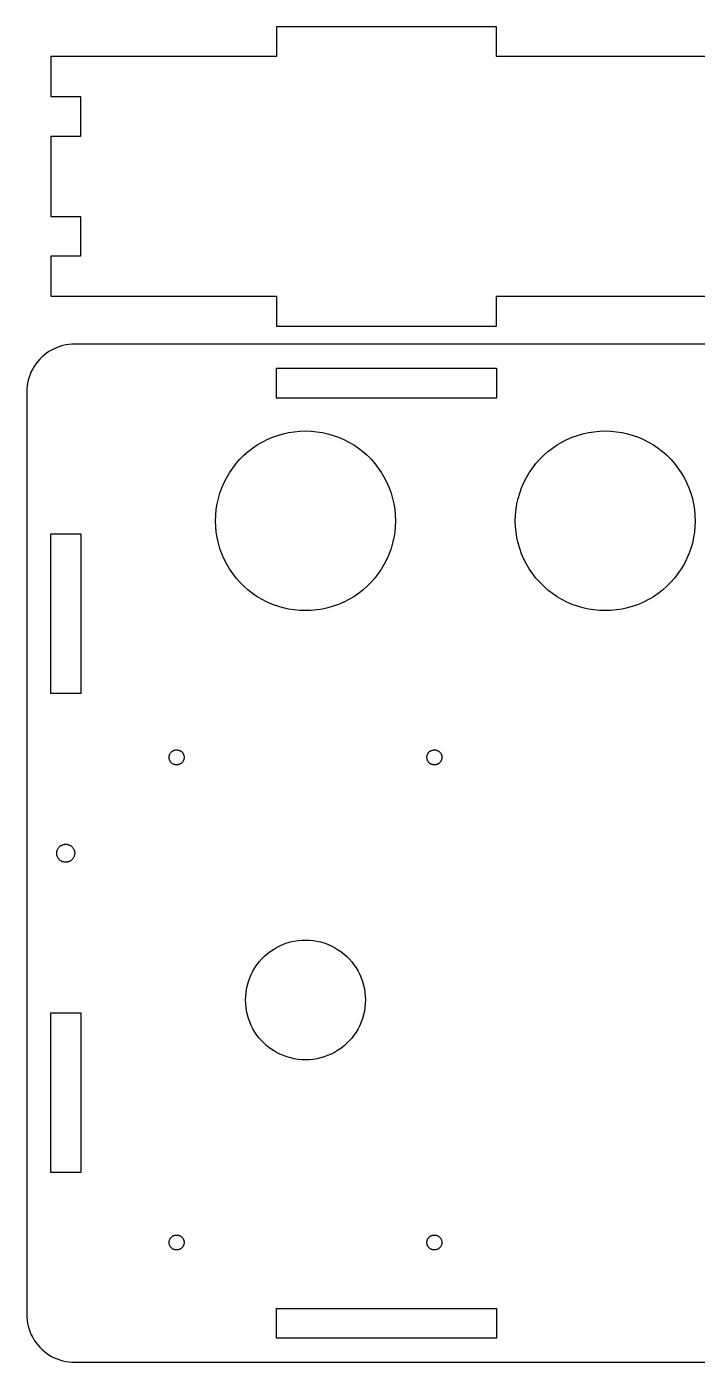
# Model space of a CAD drawing. Header units: metres. Extents: x 0 to 569, y 0 to 223.
# Drawn here: x 0 to 111.8, y 0 to 223 of the extents above; entities that cross this region are included whole.
import ezdxf

# ---------------------------------------------------------------- set-up
doc = ezdxf.new("R2010")
doc.units = ezdxf.units.M

msp = doc.modelspace()

# ---------------------------------------------------------------- linework, layer by layer
for p, q in [((78.3333, 223), (41.6667, 223)), ((41.6667, 223), (41.6667, 218.01)), ((78.3333, 218.01), (78.3333, 223)), ((41.6667, 218.01), (4, 218.01)), ((4, 218.01), (4, 211.333)), ((113.5, 218.01), (78.3333, 218.01)), ((4, 211.333), (8.98999, 211.333)), ((8.98999, 211.333), (8.98999, 204.667)), ((8.98999, 204.667), (4, 204.667)), ((4, 204.667), (4, 191.333)), ((4, 191.333), (8.98999, 191.333)), ((8.98999, 191.333), (8.98999, 184.667)), ((8.98999, 184.667), (4, 184.667)), ((4, 184.667), (4, 177.99)), ((4, 177.99), (41.6667, 177.99)), ((41.6667, 177.99), (41.6667, 173)), ((78.3333, 177.99), (113.5, 177.99)), ((78.3333, 173), (78.3333, 177.99)), ((41.6667, 173), (78.3333, 173)), ((5.52788, 169.608), (5.05501, 169.438)), ((6.01048, 169.749), (5.52788, 169.608)), ((6.50096, 169.858), (6.01048, 169.749)), ((6.99734, 169.937), (6.50096, 169.858)), ((7.49768, 169.984), (6.99734, 169.937)), ((8, 170), (7.49768, 169.984)), ((222, 170), (8, 170)), ((2.16826, 167.476), (1.83591, 167.099)), ((2.52364, 167.832), (2.16826, 167.476)), ((2.90062, 168.164), (2.52364, 167.832)), ((3.29773, 168.472), (2.90062, 168.164)), ((3.71339, 168.755), (3.29773, 168.472)), ((4.14598, 169.01), (3.71339, 168.755)), ((4.59378, 169.239), (4.14598, 169.01)), ((5.05501, 169.438), (4.59378, 169.239)), ((0.7614, 165.406), (0.5618, 164.945)), ((0.98955, 165.854), (0.7614, 165.406)), ((1.24539, 166.287), (0.98955, 165.854)), ((1.52788, 166.702), (1.24539, 166.287)), ((1.83591, 167.099), (1.52788, 166.702)), ((41.6667, 161), (41.6667, 166)), ((41.6667, 166), (78.3333, 166)), ((78.3333, 166), (78.3333, 161)), ((0.0631, 163.003), (0.01579, 162.502)), ((0.14171, 163.499), (0.0631, 163.003)), ((0.25134, 163.99), (0.14171, 163.499)), ((0.39156, 164.472), (0.25134, 163.99)), ((0.5618, 164.945), (0.39156, 164.472)), ((0.01579, 162.502), (0, 162)), ((0, 162), (0, 8)), ((78.3333, 161), (41.6667, 161)), ((39.2737, 153.645), (40.1133, 154.072)), ((40.1133, 154.072), (40.9781, 154.447)), ((40.9781, 154.447), (41.8647, 154.766)), ((41.8647, 154.766), (42.7697, 155.029)), ((42.7697, 155.029), (43.6893, 155.234)), ((43.6893, 155.234), (44.62, 155.382)), ((44.62, 155.382), (45.5582, 155.47)), ((45.5582, 155.47), (46.5, 155.5)), ((46.5, 155.5), (47.4418, 155.47)), ((47.4418, 155.47), (48.38, 155.382)), ((48.38, 155.382), (49.3107, 155.234)), ((49.3107, 155.234), (50.2303, 155.029)), ((50.2303, 155.029), (51.1353, 154.766)), ((51.1353, 154.766), (52.0219, 154.447)), ((52.0219, 154.447), (52.8867, 154.072)), ((52.8867, 154.072), (53.7263, 153.645)), ((89.2737, 153.645), (90.1133, 154.072)), ((90.1133, 154.072), (90.9781, 154.447)), ((90.9781, 154.447), (91.8647, 154.766)), ((91.8647, 154.766), (92.7696, 155.029)), ((92.7696, 155.029), (93.6893, 155.234)), ((93.6893, 155.234), (94.62, 155.382)), ((94.62, 155.382), (95.5581, 155.47)), ((95.5581, 155.47), (96.5, 155.5)), ((96.5, 155.5), (97.4418, 155.47)), ((97.4418, 155.47), (98.38, 155.382)), ((98.38, 155.382), (99.3107, 155.234)), ((99.3107, 155.234), (100.23, 155.029)), ((100.23, 155.029), (101.135, 154.766)), ((101.135, 154.766), (102.022, 154.447)), ((102.022, 154.447), (102.887, 154.072)), ((102.887, 154.072), (103.726, 153.645)), ((36.2318, 151.435), (36.9386, 152.058)), ((36.9386, 152.058), (37.6832, 152.635)), ((37.6832, 152.635), (38.4626, 153.165)), ((38.4626, 153.165), (39.2737, 153.645)), ((53.7263, 153.645), (54.5374, 153.165)), ((54.5374, 153.165), (55.3168, 152.635)), ((55.3168, 152.635), (56.0614, 152.058)), ((56.0614, 152.058), (56.7682, 151.435)), ((86.2318, 151.435), (86.9386, 152.058)), ((86.9386, 152.058), (87.6832, 152.635)), ((87.6832, 152.635), (88.4626, 153.165)), ((88.4626, 153.165), (89.2737, 153.645)), ((103.726, 153.645), (104.537, 153.165)), ((104.537, 153.165), (105.317, 152.635)), ((105.317, 152.635), (106.061, 152.058)), ((106.061, 152.058), (106.768, 151.435)), ((34.3647, 149.317), (34.9423, 150.061)), ((34.9423, 150.061), (35.5655, 150.768)), ((35.5655, 150.768), (36.2318, 151.435)), ((56.7682, 151.435), (57.4345, 150.768)), ((57.4345, 150.768), (58.0577, 150.061)), ((58.0577, 150.061), (58.6353, 149.317)), ((84.3647, 149.317), (84.9423, 150.061)), ((84.9423, 150.061), (85.5655, 150.768)), ((85.5655, 150.768), (86.2318, 151.435)), ((106.768, 151.435), (107.435, 150.768)), ((107.435, 150.768), (108.058, 150.061)), ((108.058, 150.061), (108.635, 149.317)), ((32.9276, 146.887), (33.3554, 147.726)), ((33.3554, 147.726), (33.8351, 148.537)), ((33.8351, 148.537), (34.3647, 149.317)), ((58.6353, 149.317), (59.1649, 148.537)), ((59.1649, 148.537), (59.6446, 147.726)), ((59.6446, 147.726), (60.0724, 146.887)), ((82.9276, 146.887), (83.3554, 147.726)), ((83.3554, 147.726), (83.8351, 148.537)), ((83.8351, 148.537), (84.3647, 149.317)), ((108.635, 149.317), (109.165, 148.537)), ((109.165, 148.537), (109.645, 147.726)), ((109.645, 147.726), (110.072, 146.887)), ((31.9713, 144.23), (32.2342, 145.135)), ((32.2342, 145.135), (32.5534, 146.022)), ((32.5534, 146.022), (32.9276, 146.887)), ((60.0724, 146.887), (60.4466, 146.022)), ((60.4466, 146.022), (60.7658, 145.135)), ((60.7658, 145.135), (61.0287, 144.23)), ((81.9713, 144.23), (82.2341, 145.135)), ((82.2341, 145.135), (82.5533, 146.022)), ((82.5533, 146.022), (82.9276, 146.887)), ((110.072, 146.887), (110.447, 146.022)), ((110.447, 146.022), (110.766, 145.135)), ((110.766, 145.135), (111.029, 144.23)), ((31.6183, 142.38), (31.7657, 143.311)), ((31.7657, 143.311), (31.9713, 144.23)), ((61.0287, 144.23), (61.2343, 143.311)), ((61.2343, 143.311), (61.3817, 142.38)), ((81.6183, 142.38), (81.7657, 143.311)), ((81.7657, 143.311), (81.9713, 144.23)), ((111.029, 144.23), (111.234, 143.311)), ((111.234, 143.311), (111.382, 142.38)), ((31.5, 140.5), (31.5296, 141.442)), ((31.5296, 139.558), (31.5, 140.5)), ((31.5296, 141.442), (31.6183, 142.38)), ((61.3817, 142.38), (61.4704, 141.442)), ((61.4704, 141.442), (61.5, 140.5)), ((61.5, 140.5), (61.4704, 139.558)), ((81.5, 140.5), (81.5296, 141.442)), ((81.5296, 139.558), (81.5, 140.5)), ((81.5296, 141.442), (81.6183, 142.38)), ((111.382, 142.38), (111.47, 141.442)), ((111.47, 141.442), (111.5, 140.5)), ((111.5, 140.5), (111.47, 139.558)), ((4, 111.667), (4, 138.333)), ((4, 138.333), (9, 138.333)), ((9, 138.333), (9, 111.667)), ((31.6183, 138.62), (31.5296, 139.558)), ((31.7657, 137.689), (31.6183, 138.62)), ((61.3817, 138.62), (61.2343, 137.689)), ((61.4704, 139.558), (61.3817, 138.62)), ((81.6183, 138.62), (81.5296, 139.558)), ((81.7657, 137.689), (81.6183, 138.62)), ((111.382, 138.62), (111.234, 137.689)), ((111.47, 139.558), (111.382, 138.62)), ((31.9713, 136.77), (31.7657, 137.689)), ((32.2342, 135.865), (31.9713, 136.77)), ((61.0287, 136.77), (60.7658, 135.865)), ((61.2343, 137.689), (61.0287, 136.77)), ((81.9713, 136.77), (81.7657, 137.689)), ((82.2341, 135.865), (81.9713, 136.77)), ((111.029, 136.77), (110.766, 135.865)), ((111.234, 137.689), (111.029, 136.77)), ((32.5534, 134.978), (32.2342, 135.865)), ((32.9276, 134.113), (32.5534, 134.978)), ((33.3554, 133.274), (32.9276, 134.113)), ((60.0724, 134.113), (59.6446, 133.274)), ((60.4466, 134.978), (60.0724, 134.113)), ((60.7658, 135.865), (60.4466, 134.978)), ((82.5533, 134.978), (82.2341, 135.865)), ((82.9276, 134.113), (82.5533, 134.978)), ((83.3554, 133.274), (82.9276, 134.113)), ((110.072, 134.113), (109.645, 133.274)), ((110.447, 134.978), (110.072, 134.113)), ((110.766, 135.865), (110.447, 134.978)), ((33.8351, 132.463), (33.3554, 133.274)), ((34.3647, 131.683), (33.8351, 132.463)), ((34.9423, 130.939), (34.3647, 131.683)), ((58.6353, 131.683), (58.0577, 130.939)), ((59.1649, 132.463), (58.6353, 131.683)), ((59.6446, 133.274), (59.1649, 132.463)), ((83.8351, 132.463), (83.3554, 133.274)), ((84.3647, 131.683), (83.8351, 132.463)), ((84.9423, 130.939), (84.3647, 131.683)), ((108.635, 131.683), (108.058, 130.939)), ((109.165, 132.463), (108.635, 131.683)), ((109.645, 133.274), (109.165, 132.463)), ((35.5655, 130.232), (34.9423, 130.939)), ((36.2318, 129.565), (35.5655, 130.232)), ((36.9386, 128.942), (36.2318, 129.565)), ((56.7682, 129.565), (56.0614, 128.942)), ((57.4345, 130.232), (56.7682, 129.565)), ((58.0577, 130.939), (57.4345, 130.232)), ((85.5655, 130.232), (84.9423, 130.939)), ((86.2318, 129.565), (85.5655, 130.232)), ((86.9386, 128.942), (86.2318, 129.565)), ((106.768, 129.565), (106.061, 128.942)), ((107.435, 130.232), (106.768, 129.565)), ((108.058, 130.939), (107.435, 130.232)), ((37.6832, 128.365), (36.9386, 128.942)), ((38.4626, 127.835), (37.6832, 128.365)), ((39.2737, 127.355), (38.4626, 127.835)), ((40.1133, 126.928), (39.2737, 127.355)), ((53.7263, 127.355), (52.8867, 126.928)), ((54.5374, 127.835), (53.7263, 127.355)), ((55.3168, 128.365), (54.5374, 127.835)), ((56.0614, 128.942), (55.3168, 128.365)), ((87.6832, 128.365), (86.9386, 128.942)), ((88.4626, 127.835), (87.6832, 128.365)), ((89.2737, 127.355), (88.4626, 127.835)), ((90.1133, 126.928), (89.2737, 127.355)), ((103.726, 127.355), (102.887, 126.928)), ((104.537, 127.835), (103.726, 127.355)), ((105.317, 128.365), (104.537, 127.835)), ((106.061, 128.942), (105.317, 128.365)), ((40.9781, 126.553), (40.1133, 126.928)), ((41.8647, 126.234), (40.9781, 126.553)), ((42.7697, 125.971), (41.8647, 126.234)), ((43.6893, 125.766), (42.7697, 125.971)), ((44.62, 125.618), (43.6893, 125.766)), ((45.5582, 125.53), (44.62, 125.618)), ((46.5, 125.5), (45.5582, 125.53)), ((47.4418, 125.53), (46.5, 125.5)), ((48.38, 125.618), (47.4418, 125.53)), ((49.3107, 125.766), (48.38, 125.618)), ((50.2303, 125.971), (49.3107, 125.766)), ((51.1353, 126.234), (50.2303, 125.971)), ((52.0219, 126.553), (51.1353, 126.234)), ((52.8867, 126.928), (52.0219, 126.553)), ((90.9781, 126.553), (90.1133, 126.928)), ((91.8647, 126.234), (90.9781, 126.553)), ((92.7696, 125.971), (91.8647, 126.234)), ((93.6893, 125.766), (92.7696, 125.971)), ((94.62, 125.618), (93.6893, 125.766)), ((95.5581, 125.53), (94.62, 125.618)), ((96.5, 125.5), (95.5581, 125.53)), ((97.4418, 125.53), (96.5, 125.5)), ((98.38, 125.618), (97.4418, 125.53)), ((99.3107, 125.766), (98.38, 125.618)), ((100.23, 125.971), (99.3107, 125.766)), ((101.135, 126.234), (100.23, 125.971)), ((102.022, 126.553), (101.135, 126.234)), ((102.887, 126.928), (102.022, 126.553)), ((9, 111.667), (4, 111.667)), ((23.75, 101), (23.7525, 101.078)), ((23.7525, 100.922), (23.75, 101)), ((23.7525, 101.078), (23.7599, 101.157)), ((23.7599, 100.843), (23.7525, 100.922)), ((23.7599, 101.157), (23.7722, 101.234)), ((23.7722, 100.766), (23.7599, 100.843)), ((23.7722, 101.234), (23.7893, 101.311)), ((23.7893, 100.689), (23.7722, 100.766)), ((23.7893, 101.311), (23.8112, 101.386)), ((23.8112, 100.614), (23.7893, 100.689)), ((23.8112, 101.386), (23.8378, 101.46)), ((23.8378, 100.54), (23.8112, 100.614)), ((23.8378, 101.46), (23.869, 101.532)), ((23.869, 100.468), (23.8378, 100.54)), ((23.869, 101.532), (23.9046, 101.602)), ((23.9046, 100.398), (23.869, 100.468)), ((23.9046, 101.602), (23.9446, 101.67)), ((23.9446, 100.33), (23.9046, 100.398)), ((23.9446, 101.67), (23.9887, 101.735)), ((23.9887, 101.735), (24.0369, 101.797)), ((24.0369, 101.797), (24.0888, 101.856)), ((24.0888, 101.856), (24.1443, 101.911)), ((24.1443, 101.911), (24.2032, 101.963)), ((24.2032, 101.963), (24.2653, 102.011)), ((24.2653, 102.011), (24.3302, 102.055)), ((24.3302, 102.055), (24.3978, 102.095)), ((24.3978, 102.095), (24.4678, 102.131)), ((24.4678, 102.131), (24.5399, 102.162)), ((24.5399, 102.162), (24.6137, 102.189)), ((24.6137, 102.189), (24.6891, 102.211)), ((24.6891, 102.211), (24.7658, 102.228)), ((24.7658, 102.228), (24.8433, 102.24)), ((24.8433, 102.24), (24.9215, 102.248)), ((24.9215, 102.248), (25, 102.25)), ((25, 102.25), (25.0785, 102.248)), ((25.0785, 102.248), (25.1567, 102.24)), ((25.1567, 102.24), (25.2342, 102.228)), ((25.2342, 102.228), (25.3109, 102.211)), ((25.3109, 102.211), (25.3863, 102.189)), ((25.3863, 102.189), (25.4602, 102.162)), ((25.4602, 102.162), (25.5322, 102.131)), ((25.5322, 102.131), (25.6022, 102.095)), ((25.6022, 102.095), (25.6698, 102.055)), ((25.6698, 102.055), (25.7347, 102.011)), ((25.7347, 102.011), (25.7968, 101.963)), ((25.7968, 101.963), (25.8557, 101.911)), ((25.8557, 101.911), (25.9112, 101.856)), ((25.9112, 101.856), (25.9632, 101.797)), ((25.9632, 101.797), (26.0113, 101.735)), ((26.0113, 101.735), (26.0554, 101.67)), ((26.0554, 101.67), (26.0954, 101.602)), ((26.0954, 100.398), (26.0554, 100.33)), ((26.0954, 101.602), (26.131, 101.532)), ((26.131, 100.468), (26.0954, 100.398)), ((26.131, 101.532), (26.1622, 101.46)), ((26.1622, 100.54), (26.131, 100.468)), ((26.1622, 101.46), (26.1888, 101.386)), ((26.1888, 100.614), (26.1622, 100.54)), ((26.1888, 101.386), (26.2107, 101.311)), ((26.2107, 100.689), (26.1888, 100.614)), ((26.2107, 101.311), (26.2279, 101.234)), ((26.2279, 100.766), (26.2107, 100.689)), ((26.2279, 101.234), (26.2402, 101.157)), ((26.2402, 100.843), (26.2279, 100.766)), ((26.2402, 101.157), (26.2475, 101.078)), ((26.2475, 100.922), (26.2402, 100.843)), ((26.2475, 101.078), (26.25, 101)), ((26.25, 101), (26.2475, 100.922)), ((66.75, 101), (66.7525, 101.078)), ((66.7525, 100.922), (66.75, 101)), ((66.7525, 101.078), (66.7598, 101.157)), ((66.7598, 100.843), (66.7525, 100.922)), ((66.7598, 101.157), (66.7721, 101.234)), ((66.7721, 100.766), (66.7598, 100.843)), ((66.7721, 101.234), (66.7893, 101.311)), ((66.7893, 100.689), (66.7721, 100.766)), ((66.7893, 101.311), (66.8112, 101.386)), ((66.8112, 100.614), (66.7893, 100.689)), ((66.8112, 101.386), (66.8378, 101.46)), ((66.8378, 100.54), (66.8112, 100.614)), ((66.8378, 101.46), (66.869, 101.532)), ((66.869, 100.468), (66.8378, 100.54)), ((66.869, 101.532), (66.9046, 101.602)), ((66.9046, 100.398), (66.869, 100.468)), ((66.9046, 101.602), (66.9446, 101.67)), ((66.9446, 100.33), (66.9046, 100.398)), ((66.9446, 101.67), (66.9887, 101.735)), ((66.9887, 101.735), (67.0368, 101.797)), ((67.0368, 101.797), (67.0888, 101.856)), ((67.0888, 101.856), (67.1443, 101.911)), ((67.1443, 101.911), (67.2032, 101.963)), ((67.2032, 101.963), (67.2653, 102.011)), ((67.2653, 102.011), (67.3302, 102.055)), ((67.3302, 102.055), (67.3978, 102.095)), ((67.3978, 102.095), (67.4678, 102.131)), ((67.4678, 102.131), (67.5398, 102.162)), ((67.5398, 102.162), (67.6137, 102.189)), ((67.6137, 102.189), (67.6891, 102.211)), ((67.6891, 102.211), (67.7658, 102.228)), ((67.7658, 102.228), (67.8433, 102.24)), ((67.8433, 102.24), (67.9215, 102.248)), ((67.9215, 102.248), (68, 102.25)), ((68, 102.25), (68.0785, 102.248)), ((68.0785, 102.248), (68.1567, 102.24)), ((68.1567, 102.24), (68.2342, 102.228)), ((68.2342, 102.228), (68.3109, 102.211)), ((68.3109, 102.211), (68.3863, 102.189)), ((68.3863, 102.189), (68.4601, 102.162)), ((68.4601, 102.162), (68.5322, 102.131)), ((68.5322, 102.131), (68.6022, 102.095)), ((68.6022, 102.095), (68.6698, 102.055)), ((68.6698, 102.055), (68.7347, 102.011)), ((68.7347, 102.011), (68.7968, 101.963)), ((68.7968, 101.963), (68.8557, 101.911)), ((68.8557, 101.911), (68.9112, 101.856)), ((68.9112, 101.856), (68.9631, 101.797)), ((68.9631, 101.797), (69.0113, 101.735)), ((69.0113, 101.735), (69.0554, 101.67)), ((69.0554, 101.67), (69.0954, 101.602)), ((69.0954, 100.398), (69.0554, 100.33)), ((69.0954, 101.602), (69.131, 101.532)), ((69.131, 100.468), (69.0954, 100.398)), ((69.131, 101.532), (69.1622, 101.46)), ((69.1622, 100.54), (69.131, 100.468)), ((69.1622, 101.46), (69.1888, 101.386)), ((69.1888, 100.614), (69.1622, 100.54)), ((69.1888, 101.386), (69.2107, 101.311)), ((69.2107, 100.689), (69.1888, 100.614)), ((69.2107, 101.311), (69.2278, 101.234)), ((69.2278, 100.766), (69.2107, 100.689)), ((69.2278, 101.234), (69.2401, 101.157)), ((69.2401, 100.843), (69.2278, 100.766)), ((69.2401, 101.157), (69.2475, 101.078)), ((69.2475, 100.922), (69.2401, 100.843)), ((69.2475, 101.078), (69.25, 101)), ((69.25, 101), (69.2475, 100.922)), ((23.9887, 100.265), (23.9446, 100.33)), ((24.0369, 100.203), (23.9887, 100.265)), ((24.0888, 100.144), (24.0369, 100.203)), ((24.1443, 100.089), (24.0888, 100.144)), ((24.2032, 100.037), (24.1443, 100.089)), ((24.2653, 99.9887), (24.2032, 100.037)), ((24.3302, 99.9446), (24.2653, 99.9887)), ((24.3978, 99.9046), (24.3302, 99.9446)), ((24.4678, 99.869), (24.3978, 99.9046)), ((24.5399, 99.8378), (24.4678, 99.869)), ((24.6137, 99.8112), (24.5399, 99.8378)), ((24.6891, 99.7893), (24.6137, 99.8112)), ((24.7658, 99.7721), (24.6891, 99.7893)), ((24.8433, 99.7598), (24.7658, 99.7721)), ((24.9215, 99.7525), (24.8433, 99.7598)), ((25, 99.75), (24.9215, 99.7525)), ((25.0785, 99.7525), (25, 99.75)), ((25.1567, 99.7598), (25.0785, 99.7525)), ((25.2342, 99.7721), (25.1567, 99.7598)), ((25.3109, 99.7893), (25.2342, 99.7721)), ((25.3863, 99.8112), (25.3109, 99.7893)), ((25.4602, 99.8378), (25.3863, 99.8112)), ((25.5322, 99.869), (25.4602, 99.8378)), ((25.6022, 99.9046), (25.5322, 99.869)), ((25.6698, 99.9446), (25.6022, 99.9046)), ((25.7347, 99.9887), (25.6698, 99.9446)), ((25.7968, 100.037), (25.7347, 99.9887)), ((25.8557, 100.089), (25.7968, 100.037)), ((25.9112, 100.144), (25.8557, 100.089)), ((25.9632, 100.203), (25.9112, 100.144)), ((26.0113, 100.265), (25.9632, 100.203)), ((26.0554, 100.33), (26.0113, 100.265)), ((66.9887, 100.265), (66.9446, 100.33)), ((67.0368, 100.203), (66.9887, 100.265)), ((67.0888, 100.144), (67.0368, 100.203)), ((67.1443, 100.089), (67.0888, 100.144)), ((67.2032, 100.037), (67.1443, 100.089)), ((67.2653, 99.9887), (67.2032, 100.037)), ((67.3302, 99.9446), (67.2653, 99.9887)), ((67.3978, 99.9046), (67.3302, 99.9446)), ((67.4678, 99.869), (67.3978, 99.9046)), ((67.5398, 99.8378), (67.4678, 99.869)), ((67.6137, 99.8112), (67.5398, 99.8378)), ((67.6891, 99.7893), (67.6137, 99.8112)), ((67.7658, 99.7721), (67.6891, 99.7893)), ((67.8433, 99.7598), (67.7658, 99.7721)), ((67.9215, 99.7525), (67.8433, 99.7598)), ((68, 99.75), (67.9215, 99.7525)), ((68.0785, 99.7525), (68, 99.75)), ((68.1567, 99.7598), (68.0785, 99.7525)), ((68.2342, 99.7721), (68.1567, 99.7598)), ((68.3109, 99.7893), (68.2342, 99.7721)), ((68.3863, 99.8112), (68.3109, 99.7893)), ((68.4601, 99.8378), (68.3863, 99.8112)), ((68.5322, 99.869), (68.4601, 99.8378)), ((68.6022, 99.9046), (68.5322, 99.869)), ((68.6698, 99.9446), (68.6022, 99.9046)), ((68.7347, 99.9887), (68.6698, 99.9446)), ((68.7968, 100.037), (68.7347, 99.9887)), ((68.8557, 100.089), (68.7968, 100.037)), ((68.9112, 100.144), (68.8557, 100.089)), ((68.9631, 100.203), (68.9112, 100.144)), ((69.0113, 100.265), (68.9631, 100.203)), ((69.0554, 100.33), (69.0113, 100.265)), ((5, 85), (5.00294, 85.0942)), ((5.00294, 84.9058), (5, 85)), ((5.00294, 85.0942), (5.01183, 85.188)), ((5.01183, 84.812), (5.00294, 84.9058)), ((5.01183, 85.188), (5.02657, 85.2811)), ((5.02657, 84.7189), (5.01183, 84.812)), ((5.02657, 85.2811), (5.04712, 85.373)), ((5.04712, 85.373), (5.07341, 85.4635)), ((5.07341, 85.4635), (5.10533, 85.5522)), ((5.10533, 85.5522), (5.14275, 85.6387)), ((5.14275, 85.6387), (5.18553, 85.7226)), ((5.18553, 85.7226), (5.23351, 85.8037)), ((5.23351, 85.8037), (5.28647, 85.8817)), ((5.28647, 85.8817), (5.34422, 85.9561)), ((5.34422, 85.9561), (5.40654, 86.0268)), ((5.40654, 86.0268), (5.47318, 86.0934)), ((5.47318, 86.0934), (5.54385, 86.1558)), ((5.54385, 86.1558), (5.61832, 86.2135)), ((5.61832, 86.2135), (5.69626, 86.2665)), ((5.69626, 86.2665), (5.77736, 86.3145)), ((5.77736, 86.3145), (5.86133, 86.3572)), ((5.86133, 86.3572), (5.9478, 86.3947)), ((5.9478, 86.3947), (6.03647, 86.4266)), ((6.03647, 86.4266), (6.12695, 86.4529)), ((6.12695, 86.4529), (6.21892, 86.4734)), ((6.21892, 86.4734), (6.312, 86.4882)), ((6.312, 86.4882), (6.40581, 86.497)), ((6.40581, 86.497), (6.5, 86.5)), ((6.5, 86.5), (6.59418, 86.497)), ((6.59418, 86.497), (6.68799, 86.4882)), ((6.68799, 86.4882), (6.78107, 86.4734)), ((6.78107, 86.4734), (6.87303, 86.4529)), ((6.87303, 86.4529), (6.96352, 86.4266)), ((6.96352, 86.4266), (7.05219, 86.3947)), ((7.05219, 86.3947), (7.13866, 86.3572)), ((7.13866, 86.3572), (7.22263, 86.3145)), ((7.22263, 86.3145), (7.30373, 86.2665)), ((7.30373, 86.2665), (7.38167, 86.2135)), ((7.38167, 86.2135), (7.45613, 86.1558)), ((7.45613, 86.1558), (7.52681, 86.0934)), ((7.52681, 86.0934), (7.59344, 86.0268)), ((7.59344, 86.0268), (7.65576, 85.9561)), ((7.65576, 85.9561), (7.71352, 85.8817)), ((7.71352, 85.8817), (7.76648, 85.8037)), ((7.76648, 85.8037), (7.81445, 85.7226)), ((7.81445, 85.7226), (7.85724, 85.6387)), ((7.85724, 85.6387), (7.89465, 85.5522)), ((7.89465, 85.5522), (7.92657, 85.4635)), ((7.92657, 85.4635), (7.95287, 85.373)), ((7.95287, 85.373), (7.97342, 85.2811)), ((7.97342, 85.2811), (7.98816, 85.188)), ((7.98816, 84.812), (7.97342, 84.7189)), ((7.98816, 85.188), (7.99704, 85.0942)), ((7.99704, 84.9058), (7.98816, 84.812)), ((7.99704, 85.0942), (8, 85)), ((8, 85), (7.99704, 84.9058)), ((5.04712, 84.627), (5.02657, 84.7189)), ((5.07341, 84.5365), (5.04712, 84.627)), ((5.10533, 84.4478), (5.07341, 84.5365)), ((5.14275, 84.3613), (5.10533, 84.4478)), ((5.18553, 84.2774), (5.14275, 84.3613)), ((5.23351, 84.1963), (5.18553, 84.2774)), ((5.28647, 84.1183), (5.23351, 84.1963)), ((5.34422, 84.0439), (5.28647, 84.1183)), ((5.40654, 83.9732), (5.34422, 84.0439)), ((5.47318, 83.9065), (5.40654, 83.9732)), ((5.54385, 83.8442), (5.47318, 83.9065)), ((5.61832, 83.7865), (5.54385, 83.8442)), ((5.69626, 83.7335), (5.61832, 83.7865)), ((5.77736, 83.6855), (5.69626, 83.7335)), ((5.86133, 83.6427), (5.77736, 83.6855)), ((5.9478, 83.6053), (5.86133, 83.6427)), ((6.03647, 83.5734), (5.9478, 83.6053)), ((6.12695, 83.5471), (6.03647, 83.5734)), ((6.21892, 83.5266), (6.12695, 83.5471)), ((6.312, 83.5118), (6.21892, 83.5266)), ((6.40581, 83.5029), (6.312, 83.5118)), ((6.5, 83.5), (6.40581, 83.5029)), ((6.59418, 83.5029), (6.5, 83.5)), ((6.68799, 83.5118), (6.59418, 83.5029)), ((6.78107, 83.5266), (6.68799, 83.5118)), ((6.87303, 83.5471), (6.78107, 83.5266)), ((6.96352, 83.5734), (6.87303, 83.5471)), ((7.05219, 83.6053), (6.96352, 83.5734)), ((7.13866, 83.6427), (7.05219, 83.6053)), ((7.22263, 83.6855), (7.13866, 83.6427)), ((7.30373, 83.7335), (7.22263, 83.6855)), ((7.38167, 83.7865), (7.30373, 83.7335)), ((7.45613, 83.8442), (7.38167, 83.7865)), ((7.52681, 83.9065), (7.45613, 83.8442)), ((7.59344, 83.9732), (7.52681, 83.9065)), ((7.65576, 84.0439), (7.59344, 83.9732)), ((7.71352, 84.1183), (7.65576, 84.0439)), ((7.76648, 84.1963), (7.71352, 84.1183)), ((7.81445, 84.2774), (7.76648, 84.1963)), ((7.85724, 84.3613), (7.81445, 84.2774)), ((7.89465, 84.4478), (7.85724, 84.3613)), ((7.92657, 84.5365), (7.89465, 84.4478)), ((7.95287, 84.627), (7.92657, 84.5365)), ((7.97342, 84.7189), (7.95287, 84.627)), ((41.1417, 68.9433), (41.6825, 69.2631)), ((41.6825, 69.2631), (42.2422, 69.5483)), ((42.2422, 69.5483), (42.8188, 69.7978)), ((42.8188, 69.7978), (43.4098, 70.0106)), ((43.4098, 70.0106), (44.0131, 70.1858)), ((44.0131, 70.1858), (44.6262, 70.3229)), ((44.6262, 70.3229), (45.2467, 70.4211)), ((45.2467, 70.4211), (45.8721, 70.4803)), ((45.8721, 70.4803), (46.5, 70.5)), ((46.5, 70.5), (47.1279, 70.4803)), ((47.1279, 70.4803), (47.7533, 70.4211)), ((47.7533, 70.4211), (48.3738, 70.3229)), ((48.3738, 70.3229), (48.9869, 70.1858)), ((48.9869, 70.1858), (49.5902, 70.0106)), ((49.5902, 70.0106), (50.1812, 69.7978)), ((50.1812, 69.7978), (50.7578, 69.5483)), ((50.7578, 69.5483), (51.3175, 69.2631)), ((51.3175, 69.2631), (51.8583, 68.9433)), ((38.7949, 66.8742), (39.2103, 67.3455)), ((39.2103, 67.3455), (39.6545, 67.7897)), ((39.6545, 67.7897), (40.1258, 68.2051)), ((40.1258, 68.2051), (40.6222, 68.5902)), ((40.6222, 68.5902), (41.1417, 68.9433)), ((51.8583, 68.9433), (52.3778, 68.5902)), ((52.3778, 68.5902), (52.8742, 68.2051)), ((52.8742, 68.2051), (53.3455, 67.7897)), ((53.3455, 67.7897), (53.7897, 67.3455)), ((53.7897, 67.3455), (54.2051, 66.8742)), ((37.2022, 64.1812), (37.4517, 64.7578)), ((37.4517, 64.7578), (37.7369, 65.3175)), ((37.7369, 65.3175), (38.0567, 65.8583)), ((38.0567, 65.8583), (38.4098, 66.3778)), ((38.4098, 66.3778), (38.7949, 66.8742)), ((54.2051, 66.8742), (54.5902, 66.3778)), ((54.5902, 66.3778), (54.9433, 65.8583)), ((54.9433, 65.8583), (55.2631, 65.3175)), ((55.2631, 65.3175), (55.5483, 64.7578)), ((55.5483, 64.7578), (55.7978, 64.1812)), ((36.6771, 62.3738), (36.8142, 62.9869)), ((36.8142, 62.9869), (36.9894, 63.5902)), ((36.9894, 63.5902), (37.2022, 64.1812)), ((55.7978, 64.1812), (56.0106, 63.5902)), ((56.0106, 63.5902), (56.1858, 62.9869)), ((56.1858, 62.9869), (56.3229, 62.3738)), ((36.5, 60.5), (36.5197, 61.1279)), ((36.5197, 59.8721), (36.5, 60.5)), ((36.5197, 61.1279), (36.5789, 61.7533)), ((36.5789, 61.7533), (36.6771, 62.3738)), ((56.3229, 62.3738), (56.4211, 61.7533)), ((56.4211, 61.7533), (56.4803, 61.1279)), ((56.4803, 61.1279), (56.5, 60.5)), ((56.5, 60.5), (56.4803, 59.8721)), ((4, 31.6667), (4, 58.3333)), ((4, 58.3333), (9, 58.3333)), ((9, 58.3333), (9, 31.6667)), ((36.5789, 59.2467), (36.5197, 59.8721)), ((36.6771, 58.6262), (36.5789, 59.2467)), ((36.8142, 58.0131), (36.6771, 58.6262)), ((36.9894, 57.4098), (36.8142, 58.0131)), ((56.1858, 58.0131), (56.0106, 57.4098)), ((56.3229, 58.6262), (56.1858, 58.0131)), ((56.4211, 59.2467), (56.3229, 58.6262)), ((56.4803, 59.8721), (56.4211, 59.2467)), ((37.2022, 56.8188), (36.9894, 57.4098)), ((37.4517, 56.2422), (37.2022, 56.8188)), ((37.7369, 55.6825), (37.4517, 56.2422)), ((55.5483, 56.2422), (55.2631, 55.6825)), ((55.7978, 56.8188), (55.5483, 56.2422)), ((56.0106, 57.4098), (55.7978, 56.8188)), ((38.0567, 55.1417), (37.7369, 55.6825)), ((38.4098, 54.6222), (38.0567, 55.1417)), ((38.7949, 54.1258), (38.4098, 54.6222)), ((39.2103, 53.6545), (38.7949, 54.1258)), ((39.6545, 53.2103), (39.2103, 53.6545)), ((53.7897, 53.6545), (53.3455, 53.2103)), ((54.2051, 54.1258), (53.7897, 53.6545)), ((54.5902, 54.6222), (54.2051, 54.1258)), ((54.9433, 55.1417), (54.5902, 54.6222)), ((55.2631, 55.6825), (54.9433, 55.1417)), ((40.1258, 52.7949), (39.6545, 53.2103)), ((40.6222, 52.4098), (40.1258, 52.7949)), ((41.1417, 52.0567), (40.6222, 52.4098)), ((41.6825, 51.7369), (41.1417, 52.0567)), ((42.2422, 51.4517), (41.6825, 51.7369)), ((42.8188, 51.2022), (42.2422, 51.4517)), ((50.7578, 51.4517), (50.1812, 51.2022)), ((51.3175, 51.7369), (50.7578, 51.4517)), ((51.8583, 52.0567), (51.3175, 51.7369)), ((52.3778, 52.4098), (51.8583, 52.0567)), ((52.8742, 52.7949), (52.3778, 52.4098)), ((53.3455, 53.2103), (52.8742, 52.7949)), ((43.4098, 50.9894), (42.8188, 51.2022)), ((44.0131, 50.8142), (43.4098, 50.9894)), ((44.6262, 50.6771), (44.0131, 50.8142)), ((45.2467, 50.5789), (44.6262, 50.6771)), ((45.8721, 50.5197), (45.2467, 50.5789)), ((46.5, 50.5), (45.8721, 50.5197)), ((47.1279, 50.5197), (46.5, 50.5)), ((47.7533, 50.5789), (47.1279, 50.5197)), ((48.3738, 50.6771), (47.7533, 50.5789)), ((48.9869, 50.8142), (48.3738, 50.6771)), ((49.5902, 50.9894), (48.9869, 50.8142)), ((50.1812, 51.2022), (49.5902, 50.9894)), ((9, 31.6667), (4, 31.6667)), ((23.75, 20), (23.7525, 20.0785)), ((23.7525, 20.0785), (23.7599, 20.1567)), ((23.7599, 20.1567), (23.7722, 20.2342)), ((23.7722, 20.2342), (23.7893, 20.3109)), ((23.7893, 20.3109), (23.8112, 20.3863)), ((23.8112, 20.3863), (23.8378, 20.4602)), ((23.8378, 20.4602), (23.869, 20.5322)), ((23.869, 20.5322), (23.9046, 20.6022)), ((23.9046, 20.6022), (23.9446, 20.6698)), ((23.9446, 20.6698), (23.9887, 20.7347)), ((23.9887, 20.7347), (24.0369, 20.7968)), ((24.0369, 20.7968), (24.0888, 20.8557)), ((24.0888, 20.8557), (24.1443, 20.9112)), ((24.1443, 20.9112), (24.2032, 20.9632)), ((24.2032, 20.9632), (24.2653, 21.0113)), ((24.2653, 21.0113), (24.3302, 21.0554)), ((24.3302, 21.0554), (24.3978, 21.0954)), ((24.3978, 21.0954), (24.4678, 21.131)), ((24.4678, 21.131), (24.5399, 21.1622)), ((24.5399, 21.1622), (24.6137, 21.1888)), ((24.6137, 21.1888), (24.6891, 21.2107)), ((24.6891, 21.2107), (24.7658, 21.2279)), ((24.7658, 21.2279), (24.8433, 21.2402)), ((24.8433, 21.2402), (24.9215, 21.2475)), ((24.9215, 21.2475), (25, 21.25)), ((25, 21.25), (25.0785, 21.2475)), ((25.0785, 21.2475), (25.1567, 21.2402)), ((25.1567, 21.2402), (25.2342, 21.2279)), ((25.2342, 21.2279), (25.3109, 21.2107)), ((25.3109, 21.2107), (25.3863, 21.1888)), ((25.3863, 21.1888), (25.4602, 21.1622)), ((25.4602, 21.1622), (25.5322, 21.131)), ((25.5322, 21.131), (25.6022, 21.0954)), ((25.6022, 21.0954), (25.6698, 21.0554)), ((25.6698, 21.0554), (25.7347, 21.0113)), ((25.7347, 21.0113), (25.7968, 20.9632)), ((25.7968, 20.9632), (25.8557, 20.9112)), ((25.8557, 20.9112), (25.9112, 20.8557)), ((25.9112, 20.8557), (25.9632, 20.7968)), ((25.9632, 20.7968), (26.0113, 20.7347)), ((26.0113, 20.7347), (26.0554, 20.6698)), ((26.0554, 20.6698), (26.0954, 20.6022)), ((26.0954, 20.6022), (26.131, 20.5322)), ((26.131, 20.5322), (26.1622, 20.4602)), ((26.1622, 20.4602), (26.1888, 20.3863)), ((26.1888, 20.3863), (26.2107, 20.3109)), ((26.2107, 20.3109), (26.2279, 20.2342)), ((26.2279, 20.2342), (26.2402, 20.1567)), ((26.2402, 20.1567), (26.2475, 20.0785)), ((26.2475, 20.0785), (26.25, 20)), ((66.75, 20), (66.7525, 20.0785)), ((66.7525, 20.0785), (66.7598, 20.1567)), ((66.7598, 20.1567), (66.7721, 20.2342)), ((66.7721, 20.2342), (66.7893, 20.3109)), ((66.7893, 20.3109), (66.8112, 20.3863)), ((66.8112, 20.3863), (66.8378, 20.4602)), ((66.8378, 20.4602), (66.869, 20.5322)), ((66.869, 20.5322), (66.9046, 20.6022)), ((66.9046, 20.6022), (66.9446, 20.6698)), ((66.9446, 20.6698), (66.9887, 20.7347)), ((66.9887, 20.7347), (67.0368, 20.7968)), ((67.0368, 20.7968), (67.0888, 20.8557)), ((67.0888, 20.8557), (67.1443, 20.9112)), ((67.1443, 20.9112), (67.2032, 20.9632)), ((67.2032, 20.9632), (67.2653, 21.0113)), ((67.2653, 21.0113), (67.3302, 21.0554)), ((67.3302, 21.0554), (67.3978, 21.0954)), ((67.3978, 21.0954), (67.4678, 21.131)), ((67.4678, 21.131), (67.5398, 21.1622)), ((67.5398, 21.1622), (67.6137, 21.1888)), ((67.6137, 21.1888), (67.6891, 21.2107)), ((67.6891, 21.2107), (67.7658, 21.2279)), ((67.7658, 21.2279), (67.8433, 21.2402)), ((67.8433, 21.2402), (67.9215, 21.2475)), ((67.9215, 21.2475), (68, 21.25)), ((68, 21.25), (68.0785, 21.2475)), ((68.0785, 21.2475), (68.1567, 21.2402)), ((68.1567, 21.2402), (68.2342, 21.2279)), ((68.2342, 21.2279), (68.3109, 21.2107)), ((68.3109, 21.2107), (68.3863, 21.1888)), ((68.3863, 21.1888), (68.4601, 21.1622)), ((68.4601, 21.1622), (68.5322, 21.131)), ((68.5322, 21.131), (68.6022, 21.0954)), ((68.6022, 21.0954), (68.6698, 21.0554)), ((68.6698, 21.0554), (68.7347, 21.0113)), ((68.7347, 21.0113), (68.7968, 20.9632)), ((68.7968, 20.9632), (68.8557, 20.9112)), ((68.8557, 20.9112), (68.9112, 20.8557)), ((68.9112, 20.8557), (68.9631, 20.7968)), ((68.9631, 20.7968), (69.0113, 20.7347)), ((69.0113, 20.7347), (69.0554, 20.6698)), ((69.0554, 20.6698), (69.0954, 20.6022)), ((69.0954, 20.6022), (69.131, 20.5322)), ((69.131, 20.5322), (69.1622, 20.4602)), ((69.1622, 20.4602), (69.1888, 20.3863)), ((69.1888, 20.3863), (69.2107, 20.3109)), ((69.2107, 20.3109), (69.2278, 20.2342)), ((69.2278, 20.2342), (69.2401, 20.1567)), ((69.2401, 20.1567), (69.2475, 20.0785)), ((69.2475, 20.0785), (69.25, 20)), ((23.7525, 19.9215), (23.75, 20)), ((23.7599, 19.8433), (23.7525, 19.9215)), ((23.7722, 19.7658), (23.7599, 19.8433)), ((23.7893, 19.6891), (23.7722, 19.7658)), ((23.8112, 19.6137), (23.7893, 19.6891)), ((23.8378, 19.5399), (23.8112, 19.6137)), ((23.869, 19.4678), (23.8378, 19.5399)), ((23.9046, 19.3978), (23.869, 19.4678)), ((23.9446, 19.3302), (23.9046, 19.3978)), ((23.9887, 19.2653), (23.9446, 19.3302)), ((24.0369, 19.2032), (23.9887, 19.2653)), ((24.0888, 19.1443), (24.0369, 19.2032)), ((24.1443, 19.0888), (24.0888, 19.1443)), ((24.2032, 19.0369), (24.1443, 19.0888)), ((24.2653, 18.9887), (24.2032, 19.0369)), ((24.3302, 18.9446), (24.2653, 18.9887)), ((24.3978, 18.9046), (24.3302, 18.9446)), ((24.4678, 18.869), (24.3978, 18.9046)), ((24.5399, 18.8378), (24.4678, 18.869)), ((24.6137, 18.8112), (24.5399, 18.8378)), ((24.6891, 18.7893), (24.6137, 18.8112)), ((24.7658, 18.7722), (24.6891, 18.7893)), ((24.8433, 18.7599), (24.7658, 18.7722)), ((24.9215, 18.7525), (24.8433, 18.7599)), ((25, 18.75), (24.9215, 18.7525)), ((25.0785, 18.7525), (25, 18.75)), ((25.1567, 18.7599), (25.0785, 18.7525)), ((25.2342, 18.7722), (25.1567, 18.7599)), ((25.3109, 18.7893), (25.2342, 18.7722)), ((25.3863, 18.8112), (25.3109, 18.7893)), ((25.4602, 18.8378), (25.3863, 18.8112)), ((25.5322, 18.869), (25.4602, 18.8378)), ((25.6022, 18.9046), (25.5322, 18.869)), ((25.6698, 18.9446), (25.6022, 18.9046)), ((25.7347, 18.9887), (25.6698, 18.9446)), ((25.7968, 19.0369), (25.7347, 18.9887)), ((25.8557, 19.0888), (25.7968, 19.0369)), ((25.9112, 19.1443), (25.8557, 19.0888)), ((25.9632, 19.2032), (25.9112, 19.1443)), ((26.0113, 19.2653), (25.9632, 19.2032)), ((26.0554, 19.3302), (26.0113, 19.2653)), ((26.0954, 19.3978), (26.0554, 19.3302)), ((26.131, 19.4678), (26.0954, 19.3978)), ((26.1622, 19.5399), (26.131, 19.4678)), ((26.1888, 19.6137), (26.1622, 19.5399)), ((26.2107, 19.6891), (26.1888, 19.6137)), ((26.2279, 19.7658), (26.2107, 19.6891)), ((26.2402, 19.8433), (26.2279, 19.7658)), ((26.2475, 19.9215), (26.2402, 19.8433)), ((26.25, 20), (26.2475, 19.9215)), ((66.7525, 19.9215), (66.75, 20)), ((66.7598, 19.8433), (66.7525, 19.9215)), ((66.7721, 19.7658), (66.7598, 19.8433)), ((66.7893, 19.6891), (66.7721, 19.7658)), ((66.8112, 19.6137), (66.7893, 19.6891)), ((66.8378, 19.5399), (66.8112, 19.6137)), ((66.869, 19.4678), (66.8378, 19.5399)), ((66.9046, 19.3978), (66.869, 19.4678)), ((66.9446, 19.3302), (66.9046, 19.3978)), ((66.9887, 19.2653), (66.9446, 19.3302)), ((67.0368, 19.2032), (66.9887, 19.2653)), ((67.0888, 19.1443), (67.0368, 19.2032)), ((67.1443, 19.0888), (67.0888, 19.1443)), ((67.2032, 19.0369), (67.1443, 19.0888)), ((67.2653, 18.9887), (67.2032, 19.0369)), ((67.3302, 18.9446), (67.2653, 18.9887)), ((67.3978, 18.9046), (67.3302, 18.9446)), ((67.4678, 18.869), (67.3978, 18.9046)), ((67.5398, 18.8378), (67.4678, 18.869)), ((67.6137, 18.8112), (67.5398, 18.8378)), ((67.6891, 18.7893), (67.6137, 18.8112)), ((67.7658, 18.7722), (67.6891, 18.7893)), ((67.8433, 18.7599), (67.7658, 18.7722)), ((67.9215, 18.7525), (67.8433, 18.7599)), ((68, 18.75), (67.9215, 18.7525)), ((68.0785, 18.7525), (68, 18.75)), ((68.1567, 18.7599), (68.0785, 18.7525)), ((68.2342, 18.7722), (68.1567, 18.7599)), ((68.3109, 18.7893), (68.2342, 18.7722)), ((68.3863, 18.8112), (68.3109, 18.7893)), ((68.4601, 18.8378), (68.3863, 18.8112)), ((68.5322, 18.869), (68.4601, 18.8378)), ((68.6022, 18.9046), (68.5322, 18.869)), ((68.6698, 18.9446), (68.6022, 18.9046)), ((68.7347, 18.9887), (68.6698, 18.9446)), ((68.7968, 19.0369), (68.7347, 18.9887)), ((68.8557, 19.0888), (68.7968, 19.0369)), ((68.9112, 19.1443), (68.8557, 19.0888)), ((68.9631, 19.2032), (68.9112, 19.1443)), ((69.0113, 19.2653), (68.9631, 19.2032)), ((69.0554, 19.3302), (69.0113, 19.2653)), ((69.0954, 19.3978), (69.0554, 19.3302)), ((69.131, 19.4678), (69.0954, 19.3978)), ((69.1622, 19.5399), (69.131, 19.4678)), ((69.1888, 19.6137), (69.1622, 19.5399)), ((69.2107, 19.6891), (69.1888, 19.6137)), ((69.2278, 19.7658), (69.2107, 19.6891)), ((69.2401, 19.8433), (69.2278, 19.7658)), ((69.2475, 19.9215), (69.2401, 19.8433)), ((69.25, 20), (69.2475, 19.9215)), ((41.6667, 4), (41.6667, 9)), ((41.6667, 9), (78.3333, 9)), ((78.3333, 9), (78.3333, 4)), ((0, 8), (0.01579, 7.49768)), ((0.01579, 7.49768), (0.0631, 6.99734)), ((0.0631, 6.99734), (0.14171, 6.50096)), ((0.14171, 6.50096), (0.25134, 6.01048)), ((0.25134, 6.01048), (0.39156, 5.52788)), ((0.39156, 5.52788), (0.5618, 5.05501)), ((0.5618, 5.05501), (0.7614, 4.59378)), ((0.7614, 4.59378), (0.98955, 4.14598)), ((0.98955, 4.14598), (1.24539, 3.71339)), ((1.24539, 3.71339), (1.52788, 3.29773)), ((1.52788, 3.29773), (1.83591, 2.90062)), ((1.83591, 2.90062), (2.16826, 2.52364)), ((2.16826, 2.52364), (2.52364, 2.16826)), ((78.3333, 4), (41.6667, 4)), ((2.52364, 2.16826), (2.90062, 1.83591)), ((2.90062, 1.83591), (3.29773, 1.52788)), ((3.29773, 1.52788), (3.71339, 1.24539)), ((3.71339, 1.24539), (4.14598, 0.98955)), ((4.14598, 0.98955), (4.59378, 0.7614)), ((4.59378, 0.7614), (5.05501, 0.5618)), ((5.05501, 0.5618), (5.52788, 0.39156)), ((5.52788, 0.39156), (6.01048, 0.25134)), ((6.01048, 0.25134), (6.50096, 0.14171)), ((6.50096, 0.14171), (6.99734, 0.0631)), ((6.99734, 0.0631), (7.49768, 0.01579)), ((7.49768, 0.01579), (8, 0)), ((8, 0), (222, 0))]:
    msp.add_line(p, q)

doc.saveas('drawing.dxf')
